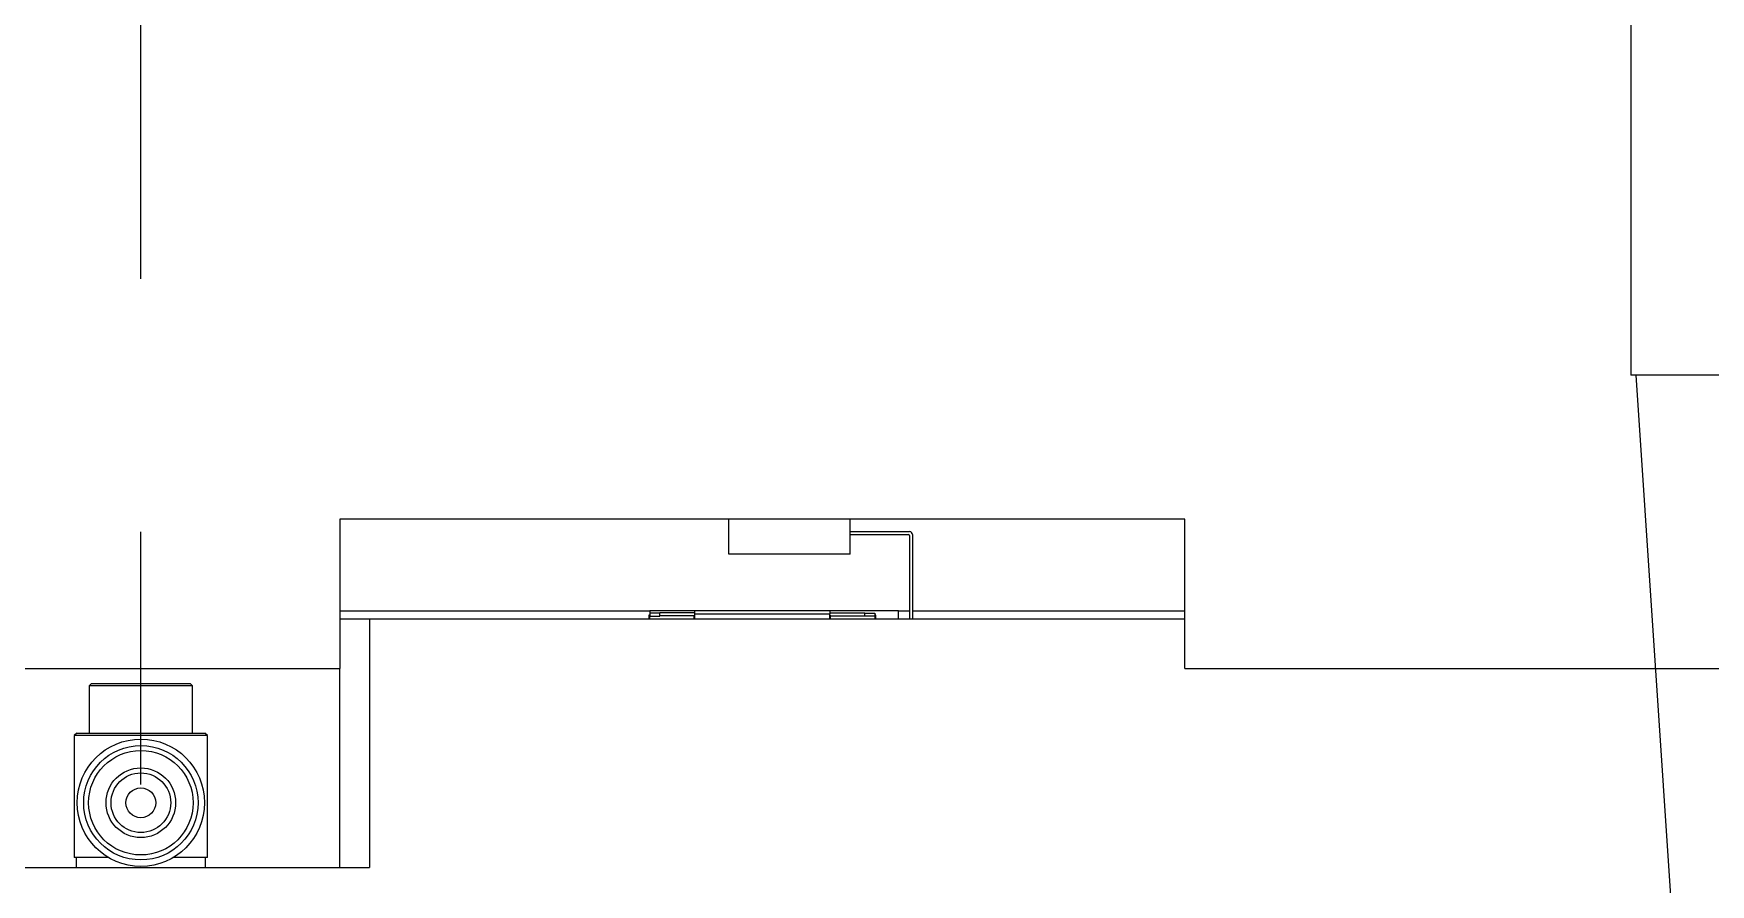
# Model space of a CAD drawing. Extents: x 500 to 100500, y -14500 to 21140.
# Drawn here: x 7575.7 to 7744.3, y -2970.6 to -2885.1 of the extents above; entities that cross this region are included whole.
import ezdxf

# ---------------------------------------------------------------- set-up
doc = ezdxf.new("R2010")
doc.units = 0
doc.linetypes.add('CENTER', pattern=[10.16, 6.35, -1.27, 1.27, -1.27])
doc.layers.get('0').update_dxf_attribs({"linetype": 'CONTINUOUS'})
doc.layers.add('D', color=7, linetype='CONTINUOUS')

# ---------------------------------------------------------------- blocks, each defined once
blk = doc.blocks.new('KJVision F')
at = {"color": 2, "linetype": 'Continuous', "lineweight": 25}
for p, q in [((8488.12, -71269.74, -10.47), (8488.12, -71306.44, -10.47)), ((8497.12, -71306.44, -10.47), (8488.12, -71306.44, -10.47)), ((8488.62, -71306.44, -10.47), (8496.12, -71419.44, -10.47))]:
    blk.add_line(p, q, dxfattribs=at)
blk = doc.blocks.new('KJprobe Card F')
at = {"color": 6}
for p, q in [((31358.7, -77369.49, 43.99), (31273.7, -77369.49, 43.99)), ((31273.7, -77369.49, 43.99), (31273.7, -77384.49, 43.99)), ((31312.82, -77372.99, 43.99), (31312.82, -77369.49, 43.99)), ((31325.02, -77372.99, 43.99), (31325.02, -77369.49, 43.99)), ((31358.7, -77384.49, 43.99), (31358.7, -77369.49, 43.99)), ((31325.02, -77370.73, 43.99), (31331, -77370.73, 43.99)), ((31325.02, -77371.03, 43.99), (31330.9, -77371.03, 43.99)), ((31331, -77371.13, 43.99), (31331, -77379.49, 43.99)), ((31331.3, -77371.03, 43.99), (31331.3, -77379.49, 43.99)), ((31325.02, -77372.99, 43.99), (31312.82, -77372.99, 43.99)), ((31273.7, -77378.69, 43.99), (31304.9, -77378.69, 43.99)), ((31273.7, -77379.49, 43.99), (31276.7, -77379.49, 43.99)), ((31276.7, -77379.49, 43.99), (31276.7, -77404.49, 43.99)), ((31276.7, -77379.49, 43.99), (31358.7, -77379.49, 43.99)), ((31304.9, -77379.14, 43.99), (31304.8, -77379.14, 43.99)), ((31304.8, -77379.14, 43.99), (31304.8, -77379.49, 43.99)), ((31304.9, -77378.69, 43.99), (31304.9, -77378.94, 43.99)), ((31309.4, -77378.69, 43.99), (31304.9, -77378.69, 43.99)), ((31304.9, -77378.94, 43.99), (31304.9, -77379.24, 43.99)), ((31305.9, -77378.94, 43.99), (31304.9, -77378.94, 43.99)), ((31304.9, -77379.49, 43.99), (31304.9, -77379.24, 43.99)), ((31304.9, -77379.24, 43.99), (31305.9, -77379.24, 43.99)), ((31305.9, -77379.19, 43.99), (31305.9, -77378.89, 43.99)), ((31309.4, -77378.89, 43.99), (31305.9, -77378.89, 43.99)), ((31305.9, -77379.24, 43.99), (31305.9, -77379.19, 43.99)), ((31309.35, -77379.19, 43.99), (31305.9, -77379.19, 43.99)), ((31309.4, -77379.14, 43.99), (31309.35, -77379.14, 43.99)), ((31309.35, -77379.19, 43.99), (31309.35, -77379.14, 43.99)), ((31309.35, -77379.49, 43.99), (31309.35, -77379.19, 43.99)), ((31309.4, -77378.99, 43.99), (31309.4, -77378.69, 43.99)), ((31323, -77378.69, 43.99), (31309.4, -77378.69, 43.99)), ((31309.4, -77379.49, 43.99), (31309.4, -77378.99, 43.99)), ((31309.4, -77378.99, 43.99), (31323, -77378.99, 43.99)), ((31329.9, -77378.69, 43.99), (31323, -77378.69, 43.99)), ((31323, -77378.69, 43.99), (31323, -77378.99, 43.99)), ((31323, -77378.89, 43.99), (31326.5, -77378.89, 43.99)), ((31323, -77379.49, 43.99), (31323, -77378.99, 43.99)), ((31323, -77379.14, 43.99), (31323.05, -77379.14, 43.99)), ((31323.05, -77379.19, 43.99), (31323.05, -77379.14, 43.99)), ((31323.05, -77379.49, 43.99), (31323.05, -77379.19, 43.99)), ((31323.05, -77379.19, 43.99), (31326.5, -77379.19, 43.99)), ((31326.5, -77379.19, 43.99), (31326.5, -77378.89, 43.99)), ((31326.5, -77378.94, 43.99), (31327.5, -77378.94, 43.99)), ((31326.5, -77379.19, 43.99), (31326.5, -77379.24, 43.99)), ((31327.5, -77379.24, 43.99), (31326.5, -77379.24, 43.99)), ((31327.5, -77378.94, 43.99), (31327.5, -77379.24, 43.99)), ((31327.6, -77379.14, 43.99), (31327.5, -77379.14, 43.99)), ((31327.5, -77379.24, 43.99), (31327.5, -77379.49, 43.99)), ((31327.6, -77379.49, 43.99), (31327.6, -77379.14, 43.99)), ((31329.9, -77379.49, 43.99), (31329.9, -77378.69, 43.99)), ((31329.9, -77378.69, 43.99), (31331, -77378.69, 43.99)), ((31331.3, -77378.69, 43.99), (31358.7, -77378.69, 43.99)), ((31233.7, -77384.49, 43.99), (31273.7, -77384.49, 43.99)), ((31273.7, -77404.49, 43.99), (31273.7, -77384.49, 43.99)), ((31358.7, -77384.49, 43.99), (31565.2, -77384.49, 43.99)), ((31248.75, -77385.99, 43.99), (31248.5, -77386.24, 43.99)), ((31248.75, -77385.99, 43.99), (31248.5, -77386.24, 43.99)), ((31248.5, -77386.24, 43.99), (31248.5, -77390.99, 43.99)), ((31248.5, -77386.24, 43.99), (31248.5, -77390.99, 43.99)), ((31258.9, -77386.24, 43.99), (31248.5, -77386.24, 43.99)), ((31248.75, -77385.99, 43.99), (31258.65, -77385.99, 43.99)), ((31258.9, -77386.24, 43.99), (31258.65, -77385.99, 43.99)), ((31258.9, -77386.24, 43.99), (31258.65, -77385.99, 43.99)), ((31258.9, -77390.99, 43.99), (31258.9, -77386.24, 43.99)), ((31258.9, -77390.99, 43.99), (31258.9, -77386.24, 43.99)), ((31247.25, -77390.99, 43.99), (31247, -77391.24, 43.99)), ((31247.25, -77390.99, 43.99), (31247, -77391.24, 43.99)), ((31247, -77391.24, 43.99), (31247, -77403.49, 43.99)), ((31247, -77391.24, 43.99), (31247, -77403.49, 43.99)), ((31260.4, -77391.24, 43.99), (31247, -77391.24, 43.99)), ((31247.25, -77390.99, 43.99), (31260.15, -77390.99, 43.99)), ((31260.4, -77391.24, 43.99), (31260.15, -77390.99, 43.99)), ((31260.4, -77391.24, 43.99), (31260.15, -77390.99, 43.99)), ((31260.4, -77403.49, 43.99), (31260.4, -77391.24, 43.99)), ((31260.4, -77403.49, 43.99), (31260.4, -77391.24, 43.99)), ((31250.42, -77403.49, 43.99), (31247, -77403.49, 43.99)), ((31247.2, -77403.49, 43.99), (31247.2, -77404.49, 43.99)), ((31247.2, -77403.49, 43.99), (31247.2, -77404.49, 43.99)), ((31260.4, -77403.49, 43.99), (31256.97, -77403.49, 43.99)), ((31260.2, -77404.49, 43.99), (31260.2, -77403.49, 43.99)), ((31260.2, -77404.49, 43.99), (31260.2, -77403.49, 43.99)), ((31230.7, -77404.49, 43.99), (31276.7, -77404.49, 43.99))]:
    blk.add_line(p, q, dxfattribs=at)
for radius in [6.4, 5.75, 5.25, 3.5, 3, 1.5]:
    blk.add_circle((31253.7, -77397.99, 43.99), radius, dxfattribs=at)
for centre, radius in [((31330.9, -77371.13, 43.99), 0.1), ((31331, -77371.03, 43.99), 0.3)]:
    blk.add_arc(centre, radius, 0, 90, dxfattribs=at)

msp = doc.modelspace()

# ---------------------------------------------------------------- linework, layer by layer
at = {"layer": 'D', "color": 1, "linetype": 'CENTER', "ltscale": 20}
msp.add_line((7586.5, -4535.35, -75.82), (7586.5, -1367.38, -75.82), dxfattribs=at)

# ---------------------------------------------------------------- block references
for name, p in [('KJVision F', (-751.77, 68387.03, -65.34)), ('KJprobe Card F', (-23667.2, 74435.59, -119.8))]:
    msp.add_blockref(name, p)

doc.saveas('drawing.dxf')
